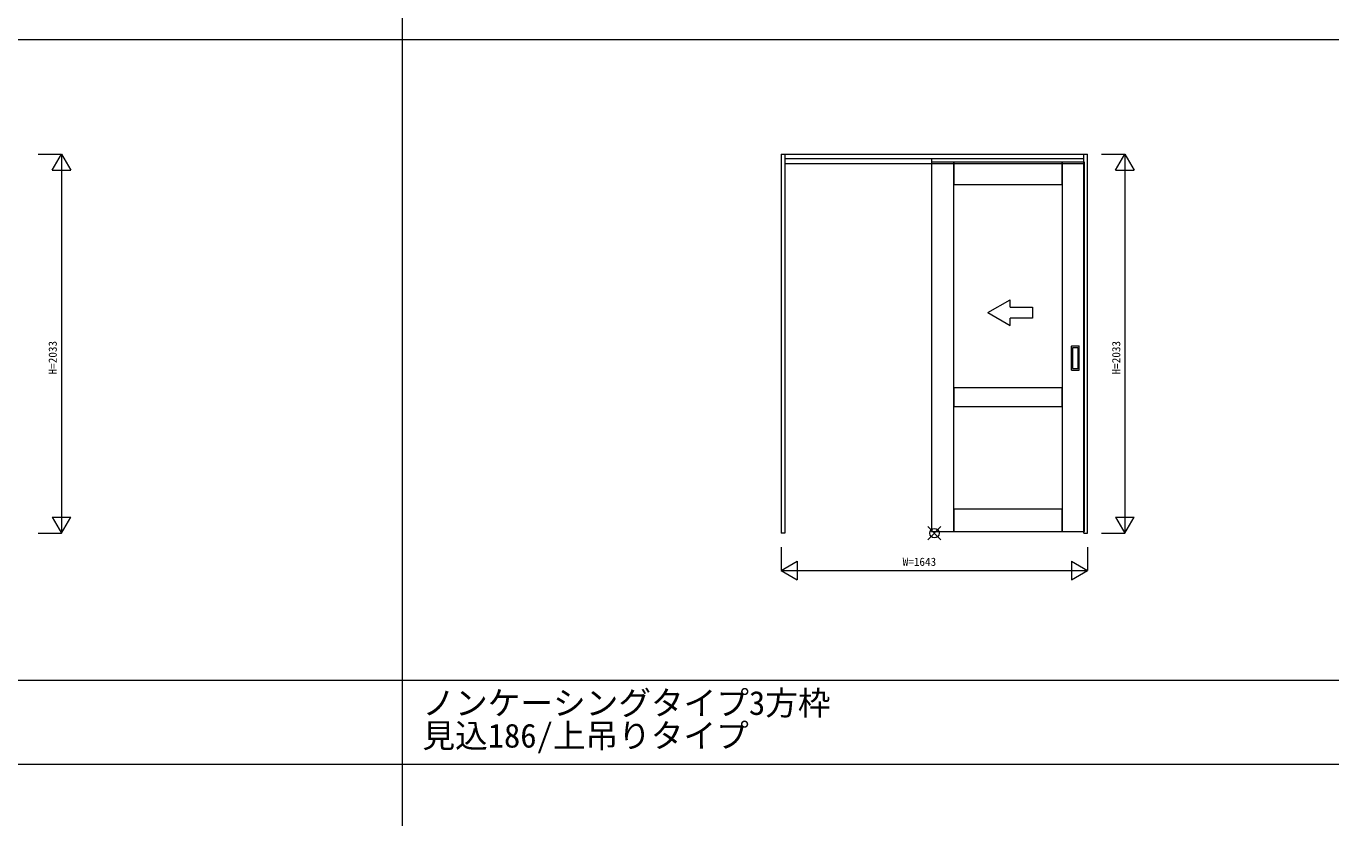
# Model space of a CAD drawing. Units: millimetres, scale not verified. Extents: x -14341 to 14341, y -10000 to 10000.
# Drawn here: x -4959 to 2035, y -4243 to 1 of the extents above; entities that cross this region are included whole.
import ezdxf
from ezdxf.enums import TextEntityAlignment as Align

# ---------------------------------------------------------------- set-up
doc = ezdxf.new("R2010")
doc.units = ezdxf.units.MM
doc.header["$LTSCALE"] = 50
doc.layers.add('0-0_0', color=7, linetype='Continuous')
for name, color, linetype, lineweight in [('0-1_YKK_F1', 7, 'Continuous', 18), ('0-2_YKK_A1', 4, 'Continuous', 18), ('0-3_YKK_N1', 2, 'Continuous', 18), ('0-6_YKK_IN', 1, 'Continuous', 18)]:
    doc.layers.add(name, color=color, linetype=linetype, lineweight=lineweight)
doc.styles.add('ＭＳ ゴシック', font='')
doc.styles.get('ＭＳ ゴシック').set_extended_font_data('MS Gothic')

msp = doc.modelspace()

# ---------------------------------------------------------------- linework, layer by layer
at = {"layer": '0-1_YKK_F1'}
for p, q in [((-2940.51, -10000), (-2940.51, 9500)), ((-14340.51, -70), (14159.49, -70)), ((-14340.51, -3505), (14159.49, -3505)), ((-14340.51, -3955), (14159.49, -3955))]:
    msp.add_line(p, q, dxfattribs=at)
at = {"layer": '0-2_YKK_A1'}
for p, q in [((-912.01, -684.5), (730.99, -684.5)), ((-912.01, -684.5), (-912.01, -2717.5)), ((710.99, -2717.5), (710.99, -684.5)), ((-892.01, -708.5), (710.99, -708.5)), ((-892.01, -735.5), (710.99, -735.5)), ((-105.51, -708.5), (-105.51, -728.5)), ((195.51, -1534.78), (315.51, -1465.5)), ((315.51, -1504.78), (315.51, -1465.5)), ((195.51, -1534.78), (315.51, -1604.06)), ((315.51, -1604.06), (315.51, -1564.78)), ((643.49, -1842.5), (643.49, -1714.5)), ((644.49, -1713.5), (684.49, -1713.5)), ((649.49, -1724.5), (649.49, -1832.5)), ((678.49, -1723.5), (650.49, -1723.5)), ((679.49, -1832.5), (679.49, -1724.5)), ((685.49, -1842.5), (685.49, -1714.5)), ((644.49, -1843.5), (684.49, -1843.5)), ((650.49, -1833.5), (678.49, -1833.5))]:
    msp.add_line(p, q, dxfattribs=at)
for points in [[(-892.01, -684.5), (-892.01, -2717.5), (-912.01, -2717.5)], [(710.99, -2717.5), (730.99, -2717.5), (730.99, -684.5)], [(-105.51, -745.5), (-105.51, -2708.5), (714.49, -2708.5)], [(315.51, -1504.78), (435.51, -1504.78), (435.51, -1564.78), (315.51, -1564.78)]]:
    msp.add_lwpolyline(points, dxfattribs=at)
for points in [[(-105.51, -2708.5), (14.49, -2708.5), (14.49, -728.5), (-105.51, -728.5)], [(14.49, -848.5), (594.49, -848.5), (594.49, -728.5), (14.49, -728.5)], [(594.49, -2708.5), (714.49, -2708.5), (714.49, -728.5), (594.49, -728.5)], [(14.49, -2038.5), (594.49, -2038.5), (594.49, -1938.5), (14.49, -1938.5)], [(14.49, -2708.5), (594.49, -2708.5), (594.49, -2588.5), (14.49, -2588.5)]]:
    msp.add_lwpolyline(points, close=True, dxfattribs=at)
for centre, start, end in [((644.49, -1714.5), 90, 180), ((650.49, -1724.5), 90, 180), ((678.49, -1724.5), 360, 90), ((684.49, -1714.5), 0, 90), ((644.49, -1842.5), 180, 270), ((650.49, -1832.5), 180, 270), ((678.49, -1832.5), 270, 360), ((684.49, -1842.5), 270, 0)]:
    msp.add_arc(centre, 1, start, end, dxfattribs=at)
at = {"layer": '0-3_YKK_N1'}
for p, q in [((-4894.01, -684.5), (-4769.01, -684.5)), ((-4769.01, -684.5), (-4769.01, -2717.5)), ((805.99, -684.5), (930.99, -684.5)), ((930.99, -684.5), (930.99, -2717.5)), ((-4819.01, -771.1), (-4719.01, -771.1)), ((880.99, -771.1), (980.99, -771.1)), ((-4819.01, -2630.9), (-4719.01, -2630.9)), ((880.99, -2630.9), (980.99, -2630.9)), ((-4894.01, -2717.5), (-4769.01, -2717.5)), ((805.99, -2717.5), (930.99, -2717.5)), ((730.99, -2792.5), (730.99, -2917.5)), ((-912.01, -2917.5), (-825.41, -2867.5)), ((-912.01, -2917.5), (-825.41, -2967.5)), ((-825.41, -2867.5), (-825.41, -2967.5)), ((644.39, -2867.5), (730.99, -2917.5))]:
    msp.add_line(p, q, dxfattribs=at)
for points in [[(-4819.01, -771.1), (-4769.01, -684.5), (-4719.01, -771.1)], [(880.99, -771.1), (930.99, -684.5), (980.99, -771.1)], [(-4819.01, -2630.9), (-4769.01, -2717.5), (-4719.01, -2630.9)], [(880.99, -2630.9), (930.99, -2717.5), (980.99, -2630.9)], [(-912.01, -2792.5), (-912.01, -2917.5), (730.99, -2917.5)], [(644.39, -2867.5), (644.39, -2967.5), (730.99, -2917.5)]]:
    msp.add_lwpolyline(points, dxfattribs=at)
at = {"layer": '0-6_YKK_IN'}
for p, q in [((-125.86, -2752.86), (-55.15, -2682.14)), ((-125.86, -2682.14), (-55.15, -2752.86))]:
    msp.add_line(p, q, dxfattribs=at)
msp.add_circle((-90.51, -2717.5), 25, dxfattribs=at)

# ---------------------------------------------------------------- texts
at = {"layer": '0-0_0', "style": 'ＭＳ ゴシック'}
for s, p in [('ノンケーシングタイプ3方枠', (-2834.51, -3730)), ('見込186/上吊りタイプ', (-2834.51, -3905))]:
    msp.add_text(s, height=128.3, dxfattribs=at).set_placement(p, align=Align.BOTTOM_LEFT)
at = {"layer": '0-3_YKK_N1', "color": 7, "style": 'ＭＳ ゴシック'}
for p in [(-4781.01, -1866), (918.99, -1866)]:
    msp.add_text('H=2033', height=43.99, rotation=90, dxfattribs=at).set_placement(p, align=Align.BOTTOM_LEFT)
msp.add_text('W=1643', height=43.99, dxfattribs=at).set_placement((-260.51, -2905.5), align=Align.BOTTOM_LEFT)

doc.saveas('drawing.dxf')
